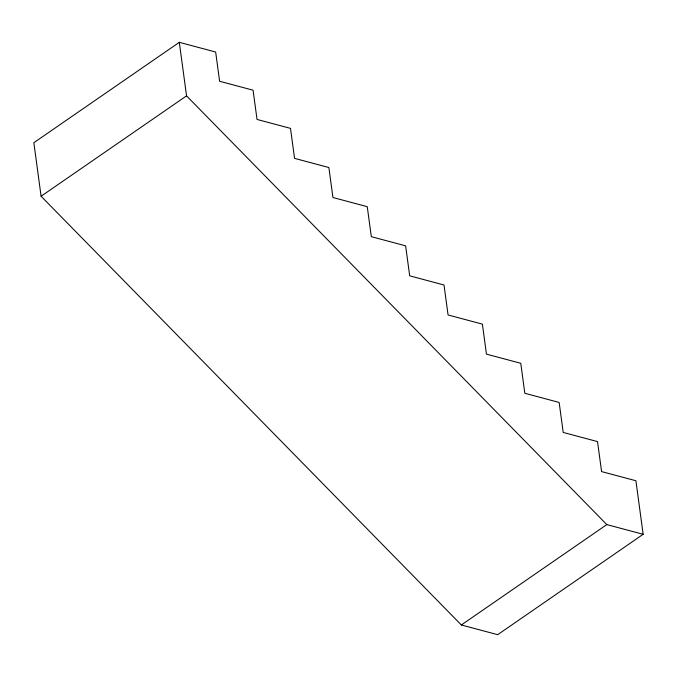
<?xml version="1.0" encoding="UTF-8"?>
<svg xmlns="http://www.w3.org/2000/svg" width="677" height="677" viewBox="0 0 677 677"><rect width="100%" height="100%" fill="white"/><g stroke="black" fill="none" stroke-linecap="round" stroke-linejoin="round"><path stroke-width="1.02" d="M179.312 42.321L33.85 142.703L41.085 196.245L461.342 624.973L497.688 634.679L643.15 534.297L635.915 480.755L601.582 471.59L597.529 441.599L563.205 432.434L559.151 402.443L524.827 393.278L520.774 363.295L486.45 354.13L482.396 324.139L448.072 314.974L444.01 284.992L409.687 275.827L405.633 245.836L371.309 236.671L367.256 206.68L332.932 197.515L328.878 167.532L294.554 158.367L290.501 128.376L257.032 119.44L253.08 90.202L219.61 81.265L215.658 52.027L179.312 42.321L186.547 95.863L606.804 524.59L643.15 534.297M41.085 196.245L186.547 95.863M461.342 624.973L606.804 524.59"/></g></svg>
